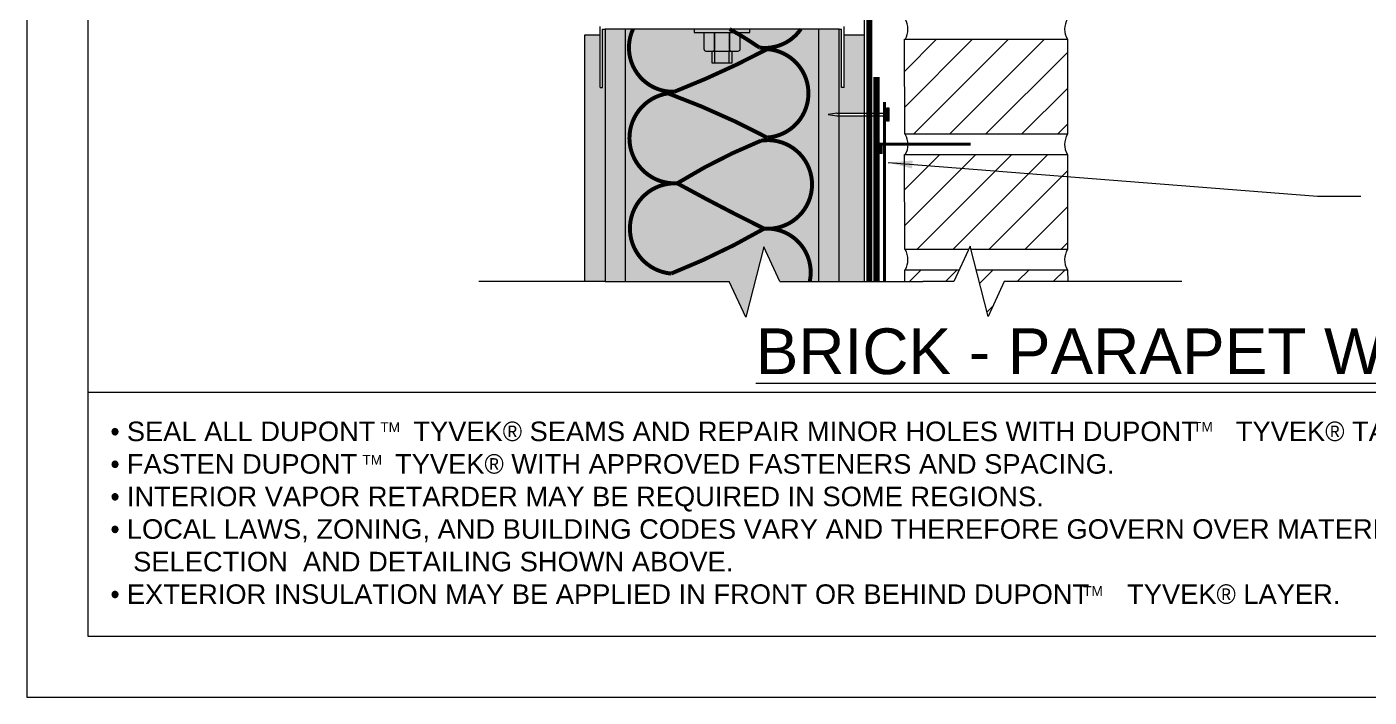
# Model space of a CAD drawing. Extents: x -30.3 to 51, y 0 to 66.
# Drawn here: x 0 to 33, y 0 to 16.48 of the extents above; entities that cross this region are included whole.
import ezdxf

# ---------------------------------------------------------------- set-up
doc = ezdxf.new("R2010")
doc.units = 0
doc.header["$LTSCALE"] = 1.5
doc.header["$MEASUREMENT"] = 0
doc.linetypes.add('DASHED', pattern=[0.75, 0.5, -0.25])
doc.layers.get('DEFPOINTS').update_dxf_attribs({"linetype": 'CONTINUOUS'})
for name, color, linetype in [('8X11-TTB$0$B', 5, 'CONTINUOUS'), ('BRICK', 13, 'CONTINUOUS'), ('FLASHING', 124, 'CONTINUOUS'), ('INSULATION', 40, 'CONTINUOUS'), ('STRAIGHTFLASH', 253, 'CONTINUOUS'), ('STRUCTURE', 252, 'CONTINUOUS'), ('STRUCTURE_SHADING', 254, 'CONTINUOUS'), ('TEXT', 7, 'CONTINUOUS'), ('TYVEK', 160, 'DASHED')]:
    doc.layers.add(name, color=color, linetype=linetype)
doc.styles.add('DETAILS', font='sanss___.ttf', dxfattribs={"height": 1})
doc.dimstyles.new('TYVEKDETAILS', dxfattribs={"dimscale": 6, "dimtxt": 1.5, "dimasz": 0.1, "dimexe": 0.75, "dimexo": 0.75, "dimgap": 0.75, "dimtad": 0, "dimtih": 1, "dimtoh": 1, "dimdec": 4, "dimzin": 0, "dimtxsty": 'DETAILS', "dimcen": 0.0625, "dimazin": 3, "dimtfac": 1, "dimtdec": 4, "dimtofl": 0, "dimtmove": 0, "dimatfit": 3, "dimtolj": 1, "dimtzin": 0})

msp = doc.modelspace()

# ---------------------------------------------------------------- hatches: boundary and pattern name
at = {"layer": 'BRICK', "linetype": 'CONTINUOUS'}
h = msp.add_hatch(dxfattribs=at)
h.set_pattern_fill('_USER', color=256, scale=0.625, angle=45, style=0, pattern_type=0)
h.set_pattern_definition([(45, (52.6802, 5.8272), (-0.441942, 0.441942), [])])
h.paths.add_polyline_path([(25.577, 16.17), (21.577, 16.17), (21.583, 13.834), (25.579, 13.837)])
h = msp.add_hatch(dxfattribs=at)
h.set_pattern_fill('_USER', color=256, scale=0.625, angle=45, style=0, pattern_type=0)
h.set_pattern_definition([(45, (53.3052, 11.4939), (-0.441942, 0.441942), [])])
h.paths.add_polyline_path([(25.577, 13.337), (21.583, 13.337), (21.584, 11.001), (23.147, 11.002), (23.187, 11.088), (23.209, 11.002), (25.579, 11.004)])
h = msp.add_hatch(dxfattribs=at)
h.set_pattern_fill('_USER', color=256, scale=0.625, angle=45, style=0, pattern_type=0)
h.set_pattern_definition([(45, (49.6829, 10.80116), (-0.441942, 0.441942), [])])
h.paths.add_polyline_path([(25.584, 10.504), (23.337, 10.504), (23.631, 9.357), (24.026, 10.214), (25.585, 10.214)])
h.paths.add_polyline_path([(22.918, 10.504), (21.584, 10.504), (21.585, 10.214), (22.026, 10.214), (22.784, 10.214)])
at = {"layer": 'STRUCTURE', "linetype": 'CONTINUOUS'}
h = msp.add_hatch(dxfattribs=at)
h.set_pattern_fill('AR-SAND', color=256, scale=0.25, style=0)
h.set_pattern_definition([(37.5, (49.68292, 10.80116), (-0.0157483, 0.481706), [0, -0.38, 0, -0.425, 0, -0.40625]), (7.5, (49.6829, 10.80116), (0.442444, 0.705537), [0, -0.205, 0, -0.3425, 0, -0.13125]), (327.5, (49.37542, 10.80116), (0.7785355, 0.0014148), [0, -0.125, 0, -0.45, 0, -0.5875]), (317.5, (49.3754, 10.80116), (0.751532, 0.219419), [0, -0.0625, 0, -0.295, 0, -0.3375])])
h.paths.add_polyline_path([(14.089, 30.462), (13.714, 30.462), (13.714, 23.062), (14.089, 23.062), (14.089, 24.358)])
h.paths.add_polyline_path([(20.589, 29.479), (20.089, 29.479), (20.089, 23.062), (20.589, 23.062)])
h.paths.add_polyline_path([(20.589, 30.462), (20.089, 30.462), (20.089, 29.541), (20.589, 29.541)])
h.paths.add_polyline_path([(14.214, 16.42), (14.151, 16.42), (14.151, 14.983), (14.089, 14.983), (14.089, 16.279), (13.714, 16.279), (13.714, 10.214), (14.214, 10.214)])
h.paths.add_polyline_path([(20.589, 14.29), (19.964, 14.29), (19.964, 10.214), (20.589, 10.214)])
h.paths.add_polyline_path([(20.589, 16.279), (20.089, 16.279), (20.089, 14.983), (20.026, 14.983), (20.026, 16.42), (19.964, 16.42), (19.964, 14.352), (20.589, 14.352)])
at = {"layer": 'STRUCTURE_SHADING'}
msp.add_hatch(color=256, dxfattribs=at).paths.add_polyline_path([(19.964, 10.214), (19.964, 16.42), (14.214, 16.42), (14.214, 10.214), (17.267, 10.214), (17.67, 9.34), (18.113, 11.071), (18.509, 10.214)])

# ---------------------------------------------------------------- linework, layer by layer
at = {"layer": '8X11-TTB$0$B', "color": 7}
for p, q in [((1.5, 64.5), (1.5, 1.5)), ((1.5, 7.5), (49.5, 7.5)), ((1.5, 1.5), (49.5, 1.5))]:
    msp.add_line(p, q, dxfattribs=at)
at = {"layer": 'BRICK', "linetype": 'CONTINUOUS'}
msp.add_line((25.104, 16.174), (25.104, 16.17), dxfattribs=at)
for points in [[(25.579, 16.67), (21.583, 16.668), (21.577, 19.004), (25.577, 19.004), (25.579, 16.67, 0.270406), (25.577, 16.17, 0.907431), (25.577, 16.17, -0.193127)], [(25.579, 13.837), (21.583, 13.834), (21.577, 16.17), (25.577, 16.17), (25.579, 13.837, 0.270406), (25.577, 13.337, 0.907431), (25.577, 13.337, -0.193127)], [(23.147, 11.002), (21.583, 11.001), (21.577, 13.337), (25.577, 13.337), (25.579, 11.004, 0.270403), (25.577, 10.504, 0.152626)]]:
    msp.add_lwpolyline(points, format="xyb", dxfattribs=at)
for points in [[(25.579, 11.004), (23.209, 11.002)], [(21.585, 10.214), (21.584, 10.504), (22.918, 10.504)], [(23.337, 10.504), (25.584, 10.504), (25.585, 10.214)]]:
    msp.add_lwpolyline(points, dxfattribs=at)
for centre in [(21.163, 16.416), (21.164, 13.583), (21.163, 10.75)]:
    msp.add_arc(centre, 0.496, 329.9149, 30.4399, dxfattribs=at)
at = {"layer": 'DEFPOINTS'}
for p, q in [((0, 66), (0, 0)), ((0, 0), (51, 0))]:
    msp.add_line(p, q, dxfattribs=at)
at = {"layer": 'FLASHING', "const_width": 0.075}
for points in [[(21.08, 10.214), (21.08, 14.63)], [(21, 13.35), (21, 13.593), (23.204, 13.593)]]:
    msp.add_lwpolyline(points, dxfattribs=at)
at = {"layer": 'INSULATION', "const_width": 0.0975}
for points in [[(19.245, 10.214, 0.496163), (18.124, 11.516, -0.036839), (15.837, 10.411, -0.978351), (15.987, 12.63, 0.011745), (18.124, 11.516, 1.122527), (18.049, 13.679, 0.042055), (15.987, 12.63, -0.955215), (15.762, 14.841, -0.033771), (18.199, 13.754, 0.932497), (18.199, 15.928, -0.02843), (15.912, 14.879, -0.554797), (14.9, 16.42, -0.554797)], [(17.278, 16.42, -0.023658), (18.012, 15.965, 0.279037), (19.025, 16.42)]]:
    msp.add_lwpolyline(points, format="xyb", dxfattribs=at)
at = {"layer": 'STRAIGHTFLASH', "linetype": 'CONTINUOUS', "const_width": 0.15}
msp.add_lwpolyline([(20.885, 15.243), (20.885, 10.214)], dxfattribs=at)
at = {"layer": 'STRUCTURE'}
for p, q in [((20.589, 10.214), (20.589, 16.67)), ((13.714, 10.214), (13.714, 16.279)), ((13.714, 16.279), (14.089, 16.279)), ((14.089, 14.983), (14.089, 16.483)), ((14.151, 16.42), (14.214, 16.42)), ((14.151, 14.983), (14.151, 16.42)), ((14.714, 10.214), (14.714, 16.42)), ((17.339, 16.42), (16.839, 16.42)), ((19.464, 10.214), (19.464, 16.42)), ((20.026, 14.983), (20.026, 16.42)), ((20.089, 14.983), (20.089, 16.483)), ((20.089, 16.279), (20.589, 16.279)), ((20.589, 10.214), (20.589, 16.295)), ((20.589, 10.214), (20.589, 16.279)), ((16.914, 15.589), (16.914, 15.873)), ((17.264, 15.589), (17.264, 15.873)), ((14.089, 14.983), (14.151, 14.983)), ((20.089, 14.983), (20.026, 14.983)), ((19.909, 14.352), (19.701, 14.321)), ((19.701, 14.321), (19.909, 14.29)), ((19.909, 14.352), (21.133, 14.352)), ((19.909, 14.29), (21.133, 14.29)), ((21.133, 14.165), (21.133, 14.477)), ((21.196, 14.477), (21.133, 14.477)), ((21.165, 14.165), (21.165, 14.477)), ((21.196, 14.165), (21.196, 14.477)), ((21.133, 14.165), (21.196, 14.165)), ((14.214, 10.214), (11.111, 10.214)), ((14.214, 10.214), (17.267, 10.214)), ((18.509, 10.214), (19.964, 10.214)), ((19.964, 10.214), (22.026, 10.214)), ((28.39, 10.214), (24.026, 10.214))]:
    msp.add_line(p, q, dxfattribs=at)
at = {"layer": 'STRUCTURE', "linetype": 'CONTINUOUS'}
msp.add_line((19.964, 16.42), (20.026, 16.42), dxfattribs=at)
at = {"layer": 'STRUCTURE'}
for points in [[(19.964, 10.214), (19.964, 16.42), (14.214, 16.42), (14.214, 10.214)], [(18.113, 11.071), (17.67, 9.34)], [(18.509, 10.214), (18.113, 11.071)], [(23.187, 11.088), (22.784, 10.214), (22.026, 10.214)], [(23.631, 9.357), (23.187, 11.088)], [(17.67, 9.34), (17.267, 10.214)], [(24.026, 10.214), (23.631, 9.357)]]:
    msp.add_lwpolyline(points, dxfattribs=at)
for points in [[(16.401, 16.334), (17.776, 16.334), (17.776, 16.42), (16.401, 16.42)], [(16.839, 15.873), (16.839, 15.589), (17.339, 15.589), (17.339, 15.873)]]:
    msp.add_lwpolyline(points, close=True, dxfattribs=at)
for points in [[(16.651, 16.334), (16.901, 16.334), (16.901, 15.923, -0.414214), (16.851, 15.873), (16.701, 15.873, -0.414214), (16.651, 15.923)], [(16.901, 16.334), (17.276, 16.334), (17.276, 15.923, -0.414214), (17.226, 15.873), (16.951, 15.873, -0.414214), (16.901, 15.923)], [(17.276, 16.334), (17.526, 16.334), (17.526, 15.923, -0.414214), (17.476, 15.873), (17.326, 15.873, -0.414214), (17.276, 15.923)]]:
    msp.add_lwpolyline(points, format="xyb", close=True, dxfattribs=at)
at = {"layer": 'TYVEK'}
msp.add_lwpolyline([(20.707, 30.289, 0.15, 0.15, 0), (20.707, 10.213, 0.125, 0.125, 0)], format="xyseb", dxfattribs=at)

# ---------------------------------------------------------------- texts
at = {"layer": 'TEXT', "style": 'DETAILS'}
for s, insert, char_height, width, attachment_point in [('{\\LBRICK - PARAPET WALL}', (27.042, 7.923), 1.125, 37.17715, 8), ('{\\fSymbol|b0|i0|c2|p18;· }SEAL ALL DUPONT     TYVEK{\\fSymbol|b0|i0|c2|p18;â} SEAMS AND REPAIR MINOR HOLES WITH DUPONT     TYVEK{\\fSymbol|b0|i0|c2|p18;â} TAPE.\\P{\\fSymbol|b0|i0|c2|p18;· }FASTEN DUPONT     TYVEK{\\fSymbol|b0|i0|c2|p18;â} WITH APPROVED FASTENERS AND SPACING.\\P{\\fSymbol|b0|i0|c2|p18;· }INTERIOR VAPOR RETARDER MAY BE REQUIRED IN SOME REGIONS.\\P{\\fSymbol|b0|i0|c2|p18;· }LOCAL LAWS, ZONING, AND BUILDING CODES VARY AND THEREFORE GOVERN OVER MATERIAL \\P   SELECTION  AND DETAILING SHOWN ABOVE.\\P{\\fSymbol|b0|i0|c2|p18;· }EXTERIOR INSULATION MAY BE APPLIED IN FRONT OR BEHIND DUPONT     TYVEK{\\fSymbol|b0|i0|c2|p18;â} LAYER.', (2.055, 6.773), 0.48, 35.73533, 1), ('TM', (8.69, 6.757), 0.24, 16.62, 1), ('TM', (28.669, 6.766), 0.24, 16.62, 1), ('TM', (8.248, 5.954), 0.24, 16.62, 1), ('TM', (25.966, 2.729), 0.24, 16.62, 1)]:
    msp.add_mtext(s, dxfattribs=dict(at, insert=insert, char_height=char_height, width=width, attachment_point=attachment_point))

# ---------------------------------------------------------------- leaders
at = {"layer": 'TEXT'}
msp.add_leader([(21.169, 13.139), (31.725, 12.313), (32.792, 12.313)], dimstyle='TYVEKDETAILS', override={"dimgap": 0.75, "dimtad": 0, "dimfxl": 3}, dxfattribs=at)

doc.saveas('drawing.dxf')
